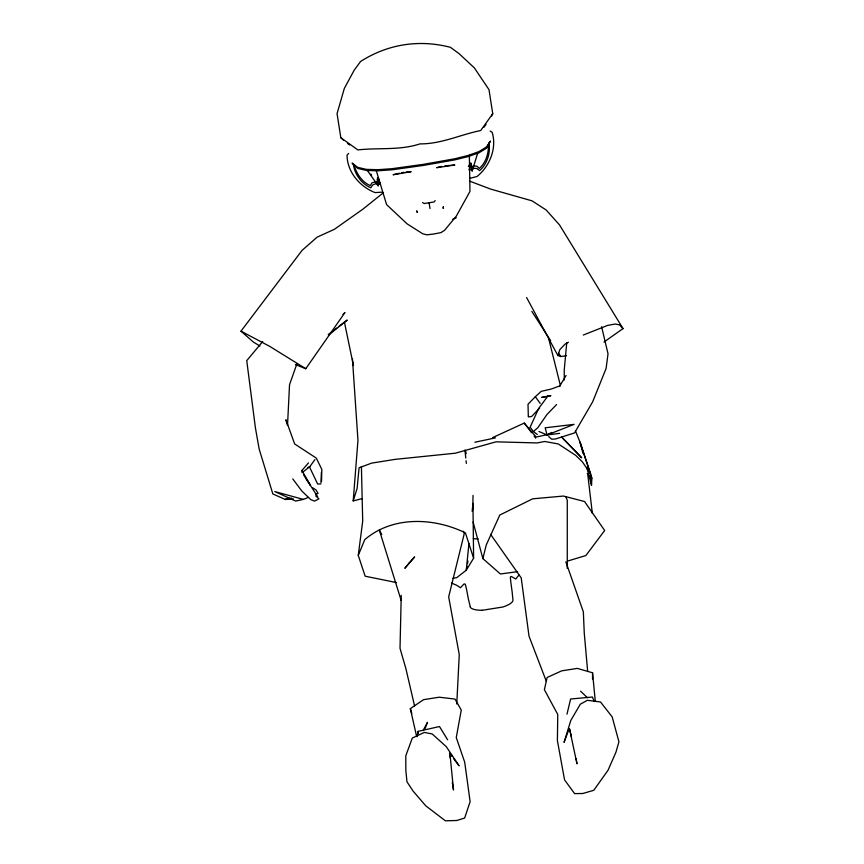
<?xml version="1.0" encoding="UTF-8"?>
<svg xmlns="http://www.w3.org/2000/svg" width="864" height="864" viewBox="0 0 864 864"><rect width="100%" height="100%" fill="white"/><g stroke="black" fill="none" stroke-linecap="round" stroke-linejoin="round"><path stroke-width="1.3" d="M567.259 568.415L567.281 500.321L565.812 496.649M592.542 678.996L592.553 672.786L577.325 668.39L561.654 670.864L547.139 677.473L544.385 689.699L557.755 714.442L557.388 740.513L564.548 779.879L574.614 793.616L582.8 793.498L593.784 790.29L608.062 770.224L615.946 752.188L618.937 741.83L612.176 716.893L600.502 701.968L587.39 700.304L580.327 704.182L570.769 720.533L564.052 742.392L569.117 728.86M473.04 495.385L472.781 509.9M401.231 595.328L400.021 648.313L405.81 668.304L414.58 705.953M321.516 481.486L321.84 469.454L316.31 458.114L294.656 443.945L285.93 419.764L287.518 425.412L289.537 384.696L296.87 363.906M488.452 144.31C488.711 153.122 486.151 162.378 479.401 168.372L476.939 166.244L474.25 165.91L469.67 167.627L469.314 170.089L474.185 168.275L477.025 168.556L479.617 170.629C487.307 163.868 490.709 152.788 488.938 142.819M320.987 482.641L321.386 472.424M456.764 704.009L459.27 654.62L448.675 596.873L464.238 533.704L463.309 531.23M586.775 467.478L591.505 485.212L591.883 478.116L580.025 442.13L575.489 431.006M417.928 733.849L418.111 731.376L439.484 726.527L447.638 739.811M361.93 498.679L353.203 500.893L357.955 440.348L352.458 358.873M566.752 342.673L564.235 370.105L564.289 380.041M468.947 543.467L466.268 570.218L456.721 577.67L452.909 578.264M472.154 511.369L472.954 503.356L473.612 558.187L466.268 570.218L466.981 566.276M396.598 582.584L365.159 576.212L358.258 555.368L362.707 521.165L361.411 466.484M469.67 167.627L470.254 164.041M467.467 563.652L467.942 561.017M469.314 170.089L470.416 164.095L471.431 163.685M417.085 736.495L418.111 731.376M566.989 714.182L570.618 699.008L592.423 697.021L594.281 701.59M517.579 571.644L500.44 573.988L482.857 558.608L486.216 545.087L499.792 515.041L532.656 498.83L563.425 496.055L584.55 501.52L604.66 530.507L585.846 555.563L567.756 561.006M470.956 163.091L472.187 170.964L477.749 152.906M353.203 500.893L357.134 488.333L359.057 467.834L371.563 463.136L395.28 459.346L455.306 453.2L496.087 441.828L537.116 442.94L544.763 441.482L558.284 443.956L575.759 455.414L582.304 461.765L590.555 473.774L591.505 485.212M566.514 355.72L560.801 356.53L557.874 355.525L559.829 349.618L565.142 344.066L568.426 342.263M425.174 728.417L427.486 722.315L423.058 730.598M529.708 428.112L538.672 408.456L547.744 396.241L550.897 395.69L541.598 397.451L547.744 396.241M358.258 555.368L364.77 539.633C392.666 515.765 433.804 517.471 465.394 532.861L473.612 558.187M491.573 115.884L492.75 113.702L488.992 89.651L474.368 67.9L458.946 53.525L450.392 47.315C419.17 39.204 387.752 44.086 360.569 61.495L354.283 70.049L344.326 88.42L337.057 113.638L340.826 137.678L343.57 140.238M468.396 166.612L470.351 163.156M559.57 386.413L566.071 375.473M295.38 364.576L305.78 368.712L344.93 312.552L343.008 314.442M492.75 113.702L480.719 130.518C460.22 134.698 441.245 144.05 419.958 143.888C399.676 150.606 378.67 147.55 357.804 149.915L340.826 137.678M483.894 127.332L486.065 124.319M303.048 471.917L309.787 466.668L314.939 459.616M259.902 346.01L253.411 342.09L240.98 331.16L302.087 250.344L317.164 237.125L334.325 229.349L362.761 209.261L383.508 192.64M435.154 200.588L434.074 201.971L424.159 203.537L422.658 202.554M262.732 341.507L246.737 360.644L255.42 427.896L259.157 449.032L272.851 493.949L285.293 499.468L293.404 498.928M302.087 472.662L301.925 470.47L308.491 462.888M348.624 153.414L347.047 155.12C347.101 171.828 359.867 186.84 375.116 192.596L382.59 192.132M539.59 408.1L531.608 416.524L528.325 416.902L528.012 404.255L535.313 396.727L541.231 391.36L551.329 389.016L560.347 385.722M556.567 404.579L547.031 414.418L537.764 427.788L534.082 430.931M328.471 335.156L347.209 320.069L338.785 326.506M328.244 334.541L336.679 328.104M603.958 342.068L623.02 328.601L559.548 224.953L546.178 210.006L531.997 200.826L490.601 189.076L469.498 181.073M416.675 736.625L410.324 708.653L423.533 699.678L439.204 697.205L455.004 699.084L461.268 710.046L456.268 737.564L464.702 762.178L470.124 801.662L464.627 818.068L456.786 820.498L445.37 820.8L425.779 805.831L412.906 790.862L406.966 781.78L405.853 770.612L405.778 755.87L412.301 738.05L424.278 732.424L432.184 733.946L446.256 746.647L459.076 765.796L453.46 758.452M538.985 431.503L547.096 434.981L551.578 432.475M492.545 437.627L524.264 423.09L536.166 437.044L549.331 434.182M452.747 219.24L456.289 217.706M307.616 467.608L309.787 466.668M303.426 499.403L274.806 491.573L295.65 501.055L303.426 499.403L308.297 497.383M315.608 494.359L318.038 493.355L316.062 489.985L312.682 487.793M583.286 335.048L607.597 325.415L615.211 324.022L619.52 324.853L623.02 328.601M547.096 434.981L574.106 424.354L545.162 427.81L547.096 434.981L559.624 433.361M289.019 498.064L285.293 499.468L291.6 498.064M441.536 166.396L436.72 167.692L454.82 165.013L444.928 165.866M469.746 178.373L476.993 176.515C489.694 166.32 497.124 148.122 492.124 132.224L490.126 131.08M399.503 173.221L393.098 174.755L411.167 171.72L406.134 171.99M401.652 172.757L403.801 172.292M474.865 442.238L495.472 437.864M482.177 610.286L502.816 607.025A21.686 6.307 -8.9 0 0 512.989 600.21L512.827 598.741A290.25 3.92 81.4 0 1 512.212 592.412L510.97 583.34A94.468 1.274 81.4 0 1 510.354 577.022L511.25 576.439L515.83 579.02A106.132 36.472 -8.9 0 1 518.962 575.122M320.944 483.916L317.65 484.013L309.528 467.024M376.564 181.645L371.995 182.812L370.289 185.598C361.573 181.85 356.346 173.232 353.84 164.398M473.234 538.747L478.17 538.909M378.248 179.723L380.473 184.108L375.257 183.881L372.632 185.026L370.796 187.801C361.379 183.762 354.694 174.269 353.333 164.214M377.622 181.634L379.361 181.872M451.472 583.049L456.16 585.025A106.132 36.472 -8.9 0 1 460.393 587.768L464.098 583.88L465.221 584.15A94.468 1.89 80.7 0 1 466.744 590.328L468.428 599.314A290.25 5.821 80.7 0 1 469.951 605.502L470.286 606.949M240.98 331.16L269.665 346.334L305.78 368.712M347.512 143.446L349.628 144.958M537.289 434.452L533.077 431.309L530.885 428.026M548.683 436.579L551.653 439.193L555.336 439.031L574.549 432.929L592.661 401.814L606.118 368.442L608.018 353.776L601.614 326.722M315.619 495.828L318.935 498.841L314.474 501.098L310.813 499.662L301.817 491L292.756 478.915M377.352 177.833L379.307 179.626M580.608 691.2L587.412 697.745M587.261 473.634L591.883 478.116M561.762 437.238L581.688 457.801L561.751 437.152M449.453 753.214L451.85 756.356M524.264 423.09L531.608 432.756M534.06 435.985L535.691 438.134M535.313 396.727L540.184 403.38M366.919 169.83L378.184 185.792L377.158 179.237M490.612 534.373L521.219 577.919L529.027 636.206L546.329 681.307M303.599 474.854L317.725 496.768M306.245 478.969L310.403 485.276L301.925 470.47M531.857 311.407L550.67 340.74M558.63 353.149L560.801 356.53M370.872 174.096L371.563 175.273M526.586 297.529L557.874 355.525M377.579 178.751L380.473 184.108M381.715 534.481L379.307 529.988L401.155 600.437M565.855 561.827L583.351 611.874L584.248 632.869L587.671 671.512M590.555 473.774L580.025 442.13L583.06 453.535M410.324 708.653L411.815 713.459M376.088 170.003L386.586 204.606L407.084 223.841L422.669 233.744L426.87 234.846L433.955 233.971L440.964 232.621L444.593 230.288L456.343 216.065L469.962 191.441L469.357 155.282M377.147 182.142L378.184 185.792M473.137 522.104L482.857 558.608M548.694 338.699L560.39 385.452M571.406 736.679L569.527 728.806L576.979 763.83L576.169 758.765M430.013 208.591L429.073 202.748M344.401 322.013L353.43 365.58L353.192 362.902M465.664 451.159L466.171 453.751M452.293 782.438L453.503 790.009L449.993 754.121L450.263 757.987M587.736 474.217L592.337 513.4M464.94 450.025L465.782 458.05M466.063 460.717L466.344 463.396M592.553 672.786L595.307 701.482M471.917 165.91L472.187 170.964M482.101 610.297A21.686 6.307 -8.9 0 1 470.21 606.971M443.308 206.852L443.254 208.332L443.308 206.852M490.342 141.242L486.67 148.1L479.088 152.712L468.277 156.557L454.885 159.862L423.544 165.413L391.943 169.798L378.108 170.78L366.552 170.478L357.804 168.437L352.08 163.058L357.631 167.324L366.379 169.376L377.946 169.69L391.77 168.718L423.371 164.344L454.723 158.782L468.104 155.466L478.915 151.61L486.486 146.988L490.342 141.242M409.244 562.918L404.86 568.285L414.634 556.913L409.244 562.918M417.301 212.425L416.815 211.043L417.301 212.425"/></g></svg>
